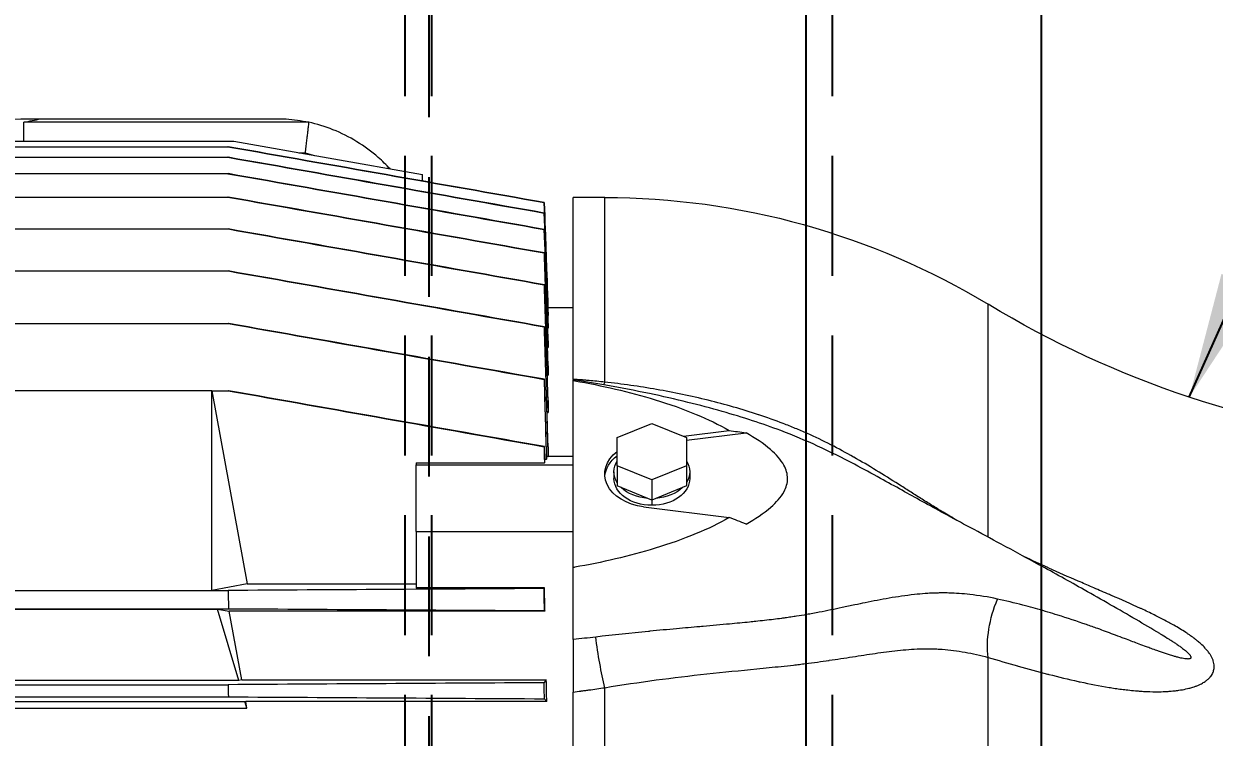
# Model space of a CAD drawing. Header units: millimetres. Extents: x -2122 to 22797, y 3569 to 89276.
# Drawn here: x 1743.3 to 2122.1, y 79044.6 to 79271.5 of the extents above; entities that cross this region are included whole.
import ezdxf

# ---------------------------------------------------------------- set-up
doc = ezdxf.new("R2010")
doc.units = ezdxf.units.MM
doc.header["$LTSCALE"] = 20
doc.linetypes.add('HIDDEN', pattern=[9.525, 6.35, -3.175])
for name, color, linetype in [('IA-DIM', 7, 'Continuous'), ('IA-ESTRUCTURAS', 2, 'Continuous'), ('IA-SEGM', 1, 'HIDDEN'), ('IA-TEXT', 2, 'Continuous')]:
    doc.layers.add(name, color=color, linetype=linetype)
doc.layers.add('IA-TRAZ', color=8, linetype='Continuous', lineweight=5)
doc.styles.add('ING-AMB', font='romans.shx', dxfattribs={"width": 0.75, "oblique": 15})
doc.dimstyles.new('ING-AMB 16', dxfattribs={"dimscale": 16, "dimtxt": 3, "dimasz": 2.5, "dimexe": 1, "dimexo": 1, "dimgap": 1, "dimtad": 1, "dimdec": 0, "dimzin": 0, "dimdsep": 46, "dimtxsty": 'ING-AMB', "dimcen": 0.1, "dimclrd": 7, "dimclre": 7, "dimclrt": 2, "dimadec": 0, "dimazin": 0, "dimtfac": 1, "dimtdec": 0, "dimtmove": 0, "dimatfit": 0, "dimfxl": 1.25, "dimtfill": 1, "dimtolj": 1, "dimtzin": 0, "dimarcsym": 1})
doc.dimstyles.new('ING-AMB 20', dxfattribs={"dimscale": 20, "dimtxt": 3, "dimasz": 2.5, "dimexe": 1, "dimexo": 1, "dimgap": 1, "dimtad": 1, "dimdec": 0, "dimzin": 0, "dimdsep": 46, "dimtxsty": 'ING-AMB', "dimcen": 0.1, "dimclrd": 7, "dimclre": 7, "dimclrt": 2, "dimadec": 0, "dimazin": 0, "dimtfac": 1, "dimtdec": 0, "dimtmove": 0, "dimatfit": 0, "dimfxl": 1.25, "dimtolj": 1, "dimtzin": 0, "dimarcsym": 1})

# ---------------------------------------------------------------- blocks, each defined once
blk = doc.blocks.new('A$C9f9da7af')
at = {"color": 0, "linetype": 'Continuous', "lineweight": 0}
for p, q in [((-2474.29, -2066.31), (-2066.93, -2066.31)), ((-2028.64, -2066.31), (-1954.56, -2066.31)), ((-1997.85, -2162.27), (-1995.49, -2143.28)), ((-2019.03, -2175.88), (-2022.42, -2148.66)), ((-1996.56, -2163.23), (-1994.74, -2148.66)), ((-2012.37, -2162.27), (-2012.87, -2163.51)), ((-2005.93, -2162.27), (-2012.37, -2162.27)), ((-2005.93, -2162.27), (-2010.42, -2173.27)), ((-2007.87, -2161.22), (-2010, -2161.22)), ((-1996.95, -2162.27), (-2005.93, -2162.27)), ((-1992.46, -2173.27), (-1996.95, -2162.27)), ((-2012.87, -2163.51), (-2016.35, -2172.03)), ((-2016.86, -2173.27), (-2018.52, -2173.27)), ((-2016.35, -2172.03), (-2016.86, -2173.27)), ((-2016.86, -2173.27), (-2016.35, -2174.51)), ((-2010.42, -2173.27), (-2016.86, -2173.27)), ((-2010.42, -2173.27), (-2005.93, -2184.27)), ((-1996.95, -2184.27), (-1992.46, -2173.27)), ((-2016.35, -2174.51), (-2012.87, -2183.03)), ((-2012.87, -2183.03), (-2012.37, -2184.27)), ((-2005.93, -2184.27), (-2012.37, -2184.27)), ((-2005.93, -2184.27), (-1996.95, -2184.27)), ((-2464.66, -2188.27), (-2076.55, -2188.27)), ((-2007.87, -2185.32), (-2010, -2185.32)), ((-1979.33, -2188.27), (-1920.61, -2188.27)), ((-1920.61, -2188.27), (-1920.61, -2198.27)), ((-2463.29, -2198.27), (-2077.93, -2198.27)), ((-2038.32, -2198.27), (-1978.84, -2198.27)), ((-2026.88, -2248.27), (-2026.88, -2198.27)), ((-2005.66, -2248.27), (-2005.66, -2198.27)), ((-2002.95, -2206.27), (-2002.95, -2198.27)), ((-1978.42, -2198.27), (-1920.61, -2198.27)), ((-1955.61, -2206.33), (-1955.61, -2198.27)), ((-2080.96, -2206.7), (-2080.96, -2302.47)), ((-2074.08, -2303.73), (-2074.08, -2206.84)), ((-2052.21, -2207.29), (-2052.21, -2307.73)), ((-2044.82, -2207.44), (-2044.82, -2248.27)), ((-2005.04, -2248.27), (-2005.04, -2207.44)), ((-2004.01, -2206.84), (-2004.01, -2207.31)), ((-2003.06, -2206.32), (-2003.06, -2206.72)), ((-1999.97, -2206.27), (-2002.95, -2206.27)), ((-1989.02, -2206.61), (-1989.02, -2206.27)), ((-1985.24, -2206.27), (-1989.02, -2206.27)), ((-1977.11, -2206.53), (-1977.11, -2206.27)), ((-1974.21, -2206.27), (-1977.11, -2206.27)), ((-1968.34, -2206.47), (-1968.34, -2206.27)), ((-1966.2, -2206.27), (-1968.34, -2206.27)), ((-1962.18, -2206.41), (-1962.18, -2206.27)), ((-1960.7, -2206.27), (-1962.18, -2206.27)), ((-1958.14, -2206.36), (-1958.14, -2206.27)), ((-1957.27, -2206.27), (-1958.14, -2206.27)), ((-2026.88, -2248.27), (-2044.82, -2248.27)), ((-2043.48, -2302.05), (-2043.48, -2248.27)), ((-2026.88, -2248.27), (-2005.66, -2248.27)), ((-2005.04, -2248.27), (-2005.66, -2248.27)), ((-1915.38, -2246.27), (-1913.33, -2246.27)), ((-1902.75, -2306.27), (-1913.33, -2246.27)), ((-1906.4, -2285.57), (-1906.4, -2283.59)), ((-1896.67, -2282.44), (-1896.67, -2373.08)), ((-1895.61, -2367.69), (-1895.61, -2289.66)), ((-2083.05, -2394.46), (-2083.05, -2302.09)), ((-2083.05, -2302.09), (-2080.96, -2302.47)), ((-2083.05, -2302.09), (-2080.91, -2302.73)), ((-2080.91, -2302.73), (-2080.96, -2302.47)), ((-2043.48, -2302.05), (-2045.62, -2313.27)), ((-1982.09, -2313.27), (-2043.48, -2302.05)), ((-2080.91, -2393.82), (-2080.91, -2302.73)), ((-2074.08, -2303.73), (-2074.26, -2304.71)), ((-2074.26, -2304.71), (-2074.26, -2391.83)), ((-2074.26, -2304.71), (-2051.54, -2311.5)), ((-2074.08, -2303.73), (-2052.21, -2307.73)), ((-1902.75, -2940.27), (-1902.75, -2306.27)), ((-2079.45, -2606.27), (-2079.45, -2308.01)), ((-2075.59, -2606.27), (-2075.59, -2308.08)), ((-2051.54, -2311.5), (-2052.21, -2307.73)), ((-2051.42, -2606.27), (-2051.42, -2307.95)), ((-2045.62, -2313.27), (-2045.62, -2308.08)), ((-1982.09, -2313.27), (-1982.09, -2308.08)), ((-1960.69, -2847.22), (-1960.69, -2308.08)), ((-1943.98, -2862.23), (-1943.98, -2308.1)), ((-1930.63, -2938.43), (-1930.63, -2308.11)), ((-1920.5, -2938.42), (-1920.5, -2308.12)), ((-1913.03, -2938.42), (-1913.03, -2308.12)), ((-1907.82, -2938.42), (-1907.82, -2308.13)), ((-1904.47, -2938.42), (-1904.47, -2308.13)), ((-2051.54, -2385.04), (-2051.54, -2311.5)), ((-2045.62, -2383.27), (-2045.62, -2313.27)), ((-2045.62, -2313.27), (-1982.09, -2313.27)), ((-1982.09, -2313.27), (-1982.09, -2383.27)), ((-1902.75, -2373.08), (-1896.67, -2373.08))]:
    blk.add_line(p, q, dxfattribs=at)
for centre, radius, start, end in [((-1680.61, -1900.94), 320, 185.8027, 211.1169), ((-2156.61, -2188.27), 236, 0, 31.1169), ((-1945.21, -2293.27), 40, 14.0013, 18.5116)]:
    blk.add_arc(centre, radius, start, end, dxfattribs=at)
for centre, major_axis, ratio, start_param, end_param in [((-2055.89, -2055.97), (19.26, 5.37), 0.470975, -2.30544, -1.303189), ((-2010, -2173.27), (0, 12.05), 0.707107, 0, 1.570796), ((-2007.87, -2173.27), (0, 12.05), 0.707107, -0.420554, 0.420554), ((-2007.87, -2173.27), (0, -12.05), 0.707107, -2.514949, -1.673842), ((-2010, -2173.27), (0, -12.05), 0.707107, -1.570796, 0), ((-2008.58, -2173.27), (0, -15), 0.707107, -1.396263, 0.747584), ((-2007.87, -2173.27), (0, -12.05), 0.707107, -1.467751, -0.626644), ((-2007.87, -2173.27), (0, -12.05), 0.707107, -0.420554, 0.420554), ((-2010, -2173.27), (0, -15), 0.707107, 0.066716, 0.747584), ((-2065.46, -2188.27), (19.75, -3.18), 0.10518, -2.150071, -1.29658), ((-1962.69, -2188.27), (-19.89, -2.13), 0.157874, -0.596185, -0.510997), ((-1896.67, -2284.61), (0, 2.18), 0.02643, -0.117753, 0.005717), ((-1945.48, -2293.27), (-7.04, 49.5), 1, -1.63972, -1.493975)]:
    blk.add_ellipse(centre, major_axis=major_axis, ratio=ratio, start_param=start_param, end_param=end_param, dxfattribs=at)
at = {"color": 0, "linetype": 'Continuous', "lineweight": 0, "extrusion": (0, 0, -1)}
blk.add_ellipse((-4603.6, -11691.44), major_axis=(2681.41, 9484), ratio=0.00002, start_param=-0.003967, end_param=-0.00345, dxfattribs=at)
at = {"color": 0, "linetype": 'Continuous', "lineweight": 0}
for points, knots in [([(-2066.93, -2066.31), (-2067.83, -2063.21), (-2068.73, -2060.07), (-2069.62, -2056.91), (-2069.64, -2056.85), (-2069.66, -2056.78), (-2069.68, -2056.72), (-2070.55, -2053.62), (-2071.4, -2050.49), (-2072.22, -2047.34), (-2072.25, -2047.2), (-2072.29, -2047.07), (-2072.32, -2046.94), (-2073.12, -2043.85), (-2073.87, -2040.74), (-2074.57, -2037.6), (-2074.61, -2037.4), (-2074.66, -2037.2), (-2074.7, -2037), (-2075.37, -2033.93), (-2075.97, -2030.84), (-2076.47, -2027.74), (-2076.52, -2027.47), (-2076.56, -2027.21), (-2076.6, -2026.94), (-2076.81, -2025.55), (-2077.01, -2024.16), (-2077.17, -2022.77), (-2077.21, -2022.48), (-2077.25, -2022.18), (-2077.28, -2021.88), (-2077.37, -2021.03), (-2077.46, -2020.19), (-2077.53, -2019.35), (-2077.58, -2018.83), (-2077.62, -2018.31), (-2077.65, -2017.79), (-2077.67, -2017.47), (-2077.69, -2017.14), (-2077.71, -2016.82), (-2077.79, -2015.49), (-2077.83, -2014.16), (-2077.84, -2012.85), (-2077.84, -2012.51), (-2077.84, -2012.17), (-2077.83, -2011.83), (-2077.82, -2011.01), (-2077.79, -2010.2), (-2077.75, -2009.39), (-2077.72, -2008.92), (-2077.69, -2008.46), (-2077.65, -2008), (-2077.62, -2007.66), (-2077.58, -2007.32), (-2077.55, -2006.98), (-2077.5, -2006.53), (-2077.44, -2006.08), (-2077.37, -2005.63), (-2077.26, -2004.85), (-2077.12, -2004.09), (-2076.96, -2003.34), (-2076.89, -2003.04), (-2076.82, -2002.73), (-2076.75, -2002.43), (-2076.63, -2002), (-2076.51, -2001.57), (-2076.38, -2001.15), (-2076.29, -2000.88), (-2076.2, -2000.6), (-2076.1, -2000.34), (-2076.08, -2000.26), (-2076.05, -2000.18), (-2076.02, -2000.1), (-2075.89, -1999.76), (-2075.75, -1999.42), (-2075.6, -1999.09), (-2075.49, -1998.86), (-2075.38, -1998.63), (-2075.27, -1998.41), (-2075.05, -1998.01), (-2074.83, -1997.62), (-2074.58, -1997.25), (-2074.46, -1997.08), (-2074.34, -1996.92), (-2074.22, -1996.76), (-2074.14, -1996.65), (-2074.05, -1996.55), (-2073.97, -1996.45), (-2073.85, -1996.31), (-2073.73, -1996.18), (-2073.61, -1996.05), (-2073.5, -1995.94), (-2073.39, -1995.84), (-2073.28, -1995.74), (-2073.17, -1995.64), (-2073.05, -1995.54), (-2072.94, -1995.45), (-2072.55, -1995.15), (-2072.14, -1994.9), (-2071.69, -1994.72), (-2071.61, -1994.68), (-2071.52, -1994.65), (-2071.44, -1994.62), (-2071.23, -1994.55), (-2071.01, -1994.49), (-2070.79, -1994.44), (-2070.73, -1994.43), (-2070.67, -1994.42), (-2070.61, -1994.41), (-2070.36, -1994.37), (-2070.1, -1994.35), (-2069.83, -1994.35)], [0, 0, 0, 0, 0.01089768, 0.01089768, 0.01089768, 0.01111983, 0.01111983, 0.01111983, 0.02179535, 0.02179535, 0.02179535, 0.02224337, 0.02224337, 0.02224337, 0.03269303, 0.03269303, 0.03269303, 0.03336452, 0.03336452, 0.03336452, 0.04359071, 0.04359071, 0.04359071, 0.04447425, 0.04447425, 0.04447425, 0.04903955, 0.04903955, 0.04903955, 0.05002082, 0.05002082, 0.05002082, 0.05279091, 0.05279091, 0.05279091, 0.05448839, 0.05448839, 0.05448839, 0.05555782, 0.05555782, 0.05555782, 0.05993722, 0.05993722, 0.05993722, 0.06107016, 0.06107016, 0.06107016, 0.06381352, 0.06381352, 0.06381352, 0.06538606, 0.06538606, 0.06538606, 0.06654479, 0.06654479, 0.06654479, 0.06811048, 0.06811048, 0.06811048, 0.0708349, 0.0708349, 0.0708349, 0.07194897, 0.07194897, 0.07194897, 0.07355932, 0.07355932, 0.07355932, 0.07461226, 0.07461226, 0.07461226, 0.07492153, 0.07492153, 0.07492153, 0.07628374, 0.07628374, 0.07628374, 0.07724078, 0.07724078, 0.07724078, 0.07900816, 0.07900816, 0.07900816, 0.07982547, 0.07982547, 0.07982547, 0.08037037, 0.08037037, 0.08037037, 0.08109819, 0.08109819, 0.08109819, 0.08173258, 0.08173258, 0.08173258, 0.08235815, 0.08235815, 0.08235815, 0.084457, 0.084457, 0.084457, 0.08484393, 0.08484393, 0.08484393, 0.08581921, 0.08581921, 0.08581921, 0.08607017, 0.08607017, 0.08607017, 0.08718142, 0.08718142, 0.08718142, 0.08718142]), ([(-2069.83, -1994.35), (-2069.81, -1994.35), (-2069.78, -1994.35), (-2069.76, -1994.35), (-2069.47, -1994.35), (-2069.17, -1994.38), (-2068.87, -1994.44), (-2068.86, -1994.44), (-2068.85, -1994.44), (-2068.84, -1994.44), (-2068.55, -1994.5), (-2068.25, -1994.58), (-2067.96, -1994.67), (-2067.91, -1994.69), (-2067.87, -1994.71), (-2067.82, -1994.72), (-2067.25, -1994.93), (-2066.69, -1995.21), (-2066.14, -1995.55), (-2066.04, -1995.62), (-2065.93, -1995.68), (-2065.83, -1995.75), (-2065.63, -1995.89), (-2065.43, -1996.03), (-2065.23, -1996.18), (-2065.11, -1996.27), (-2064.98, -1996.37), (-2064.86, -1996.47), (-2064.69, -1996.61), (-2064.52, -1996.75), (-2064.35, -1996.9), (-2064.21, -1997.02), (-2064.07, -1997.15), (-2063.93, -1997.27), (-2063.49, -1997.68), (-2063.07, -1998.12), (-2062.65, -1998.57), (-2062.49, -1998.75), (-2062.33, -1998.93), (-2062.17, -1999.11), (-2061.88, -1999.44), (-2061.6, -1999.78), (-2061.33, -2000.13), (-2061.23, -2000.26), (-2061.12, -2000.38), (-2061.02, -2000.51), (-2060.85, -2000.73), (-2060.69, -2000.96), (-2060.52, -2001.18), (-2060.17, -2001.65), (-2059.83, -2002.13), (-2059.5, -2002.62), (-2059.33, -2002.87), (-2059.16, -2003.13), (-2058.99, -2003.38), (-2058.18, -2004.61), (-2057.41, -2005.88), (-2056.67, -2007.19), (-2056.51, -2007.47), (-2056.35, -2007.76), (-2056.19, -2008.04), (-2055.9, -2008.56), (-2055.62, -2009.08), (-2055.35, -2009.59), (-2054.92, -2010.4), (-2054.5, -2011.22), (-2054.09, -2012.03), (-2053.94, -2012.32), (-2053.8, -2012.61), (-2053.65, -2012.89), (-2052.98, -2014.25), (-2052.33, -2015.61), (-2051.7, -2016.97), (-2051.57, -2017.25), (-2051.44, -2017.52), (-2051.31, -2017.8), (-2049.9, -2020.85), (-2048.56, -2023.92), (-2047.23, -2026.99), (-2047.13, -2027.22), (-2047.03, -2027.46), (-2046.92, -2027.7), (-2046.21, -2029.35), (-2045.5, -2031), (-2044.79, -2032.65), (-2044.16, -2034.12), (-2043.53, -2035.58), (-2042.9, -2037.04), (-2042.83, -2037.22), (-2042.75, -2037.4), (-2042.67, -2037.58), (-2041.31, -2040.73), (-2039.93, -2043.87), (-2038.52, -2046.98), (-2038.46, -2047.09), (-2038.41, -2047.21), (-2038.36, -2047.33), (-2037.2, -2049.87), (-2036.01, -2052.4), (-2034.79, -2054.92)], [0.08718142, 0.08718142, 0.08718142, 0.08718142, 0.08728936, 0.08728936, 0.08728936, 0.0885022, 0.0885022, 0.0885022, 0.08854613, 0.08854613, 0.08854613, 0.08972497, 0.08972497, 0.08972497, 0.08991084, 0.08991084, 0.08991084, 0.092213, 0.092213, 0.092213, 0.09264025, 0.09264025, 0.09264025, 0.09347438, 0.09347438, 0.09347438, 0.09400496, 0.09400496, 0.09400496, 0.09474869, 0.09474869, 0.09474869, 0.09536967, 0.09536967, 0.09536967, 0.09733662, 0.09733662, 0.09733662, 0.09809909, 0.09809909, 0.09809909, 0.0994638, 0.0994638, 0.0994638, 0.09996802, 0.09996802, 0.09996802, 0.10082851, 0.10082851, 0.10082851, 0.10263332, 0.10263332, 0.10263332, 0.10355793, 0.10355793, 0.10355793, 0.1080397, 0.1080397, 0.1080397, 0.10901677, 0.10901677, 0.10901677, 0.11076993, 0.11076993, 0.11076993, 0.11351129, 0.11351129, 0.11351129, 0.11447561, 0.11447561, 0.11447561, 0.11901256, 0.11901256, 0.11901256, 0.11993445, 0.11993445, 0.11993445, 0.13007202, 0.13007202, 0.13007202, 0.13085212, 0.13085212, 0.13085212, 0.13631096, 0.13631096, 0.13631096, 0.14117543, 0.14117543, 0.14117543, 0.1417698, 0.1417698, 0.1417698, 0.15229089, 0.15229089, 0.15229089, 0.15268748, 0.15268748, 0.15268748, 0.16131701, 0.16131701, 0.16131701, 0.16131701]), ([(-2059.31, -2011.68), (-2059.45, -2011.43), (-2059.6, -2011.18), (-2059.75, -2010.93), (-2060.2, -2010.19), (-2060.64, -2009.46), (-2061.11, -2008.73), (-2061.34, -2008.35), (-2061.58, -2007.97), (-2061.83, -2007.6), (-2061.99, -2007.36), (-2062.14, -2007.11), (-2062.3, -2006.87), (-2062.48, -2006.61), (-2062.66, -2006.35), (-2062.84, -2006.08), (-2063.08, -2005.73), (-2063.33, -2005.39), (-2063.58, -2005.04), (-2063.66, -2004.93), (-2063.74, -2004.82), (-2063.83, -2004.7), (-2063.97, -2004.51), (-2064.11, -2004.33), (-2064.25, -2004.14), (-2064.42, -2003.93), (-2064.58, -2003.72), (-2064.75, -2003.52), (-2064.83, -2003.43), (-2064.9, -2003.34), (-2064.98, -2003.25), (-2065.05, -2003.17), (-2065.12, -2003.09), (-2065.19, -2003.01), (-2065.32, -2002.87), (-2065.46, -2002.72), (-2065.6, -2002.58), (-2065.66, -2002.52), (-2065.72, -2002.46), (-2065.78, -2002.41), (-2065.92, -2002.28), (-2066.07, -2002.15), (-2066.22, -2002.04), (-2066.26, -2002.01), (-2066.29, -2001.99), (-2066.33, -2001.96), (-2066.43, -2001.9), (-2066.54, -2001.84), (-2066.64, -2001.8), (-2066.66, -2001.79), (-2066.67, -2001.78), (-2066.69, -2001.78), (-2066.76, -2001.75), (-2066.83, -2001.74), (-2066.9, -2001.74), (-2066.9, -2001.74), (-2066.91, -2001.74), (-2066.91, -2001.74), (-2066.98, -2001.74), (-2067.04, -2001.75), (-2067.1, -2001.78), (-2067.1, -2001.78), (-2067.1, -2001.78), (-2067.1, -2001.78), (-2067.15, -2001.8), (-2067.2, -2001.84), (-2067.23, -2001.88), (-2067.24, -2001.9), (-2067.25, -2001.91), (-2067.26, -2001.93), (-2067.28, -2001.96), (-2067.3, -2002), (-2067.32, -2002.04), (-2067.36, -2002.15), (-2067.39, -2002.27), (-2067.41, -2002.4), (-2067.41, -2002.44), (-2067.41, -2002.47), (-2067.42, -2002.51), (-2067.42, -2002.61), (-2067.43, -2002.71), (-2067.42, -2002.82), (-2067.42, -2002.85), (-2067.42, -2002.89), (-2067.42, -2002.93), (-2067.41, -2003.09), (-2067.4, -2003.26), (-2067.38, -2003.42), (-2067.37, -2003.51), (-2067.36, -2003.6), (-2067.35, -2003.68), (-2067.31, -2003.98), (-2067.25, -2004.28), (-2067.19, -2004.59), (-2067.1, -2005.04), (-2066.99, -2005.5), (-2066.87, -2005.96), (-2066.83, -2006.11), (-2066.78, -2006.27), (-2066.74, -2006.43), (-2066.65, -2006.77), (-2066.55, -2007.12), (-2066.44, -2007.46), (-2066.36, -2007.74), (-2066.28, -2008.02), (-2066.19, -2008.3), (-2065.93, -2009.12), (-2065.66, -2009.95), (-2065.38, -2010.78), (-2065.23, -2011.21), (-2065.08, -2011.65), (-2064.92, -2012.08), (-2064.87, -2012.24), (-2064.81, -2012.4), (-2064.75, -2012.56), (-2064.53, -2013.18), (-2064.31, -2013.79), (-2064.09, -2014.41), (-2063.91, -2014.9), (-2063.72, -2015.4), (-2063.54, -2015.9), (-2063.25, -2016.68), (-2062.96, -2017.46), (-2062.66, -2018.24), (-2062.42, -2018.91), (-2062.17, -2019.57), (-2061.92, -2020.23), (-2061.66, -2020.91), (-2061.41, -2021.58), (-2061.15, -2022.26), (-2060.98, -2022.71), (-2060.81, -2023.16), (-2060.64, -2023.61), (-2060.29, -2024.54), (-2059.95, -2025.47), (-2059.6, -2026.4), (-2058.98, -2028.06), (-2058.36, -2029.73), (-2057.76, -2031.41), (-2057.33, -2032.62), (-2056.9, -2033.82), (-2056.48, -2035.03), (-2055.43, -2038.04), (-2054.42, -2041.07), (-2053.47, -2044.11), (-2053.14, -2045.16), (-2052.82, -2046.21), (-2052.51, -2047.26), (-2051.88, -2049.36), (-2051.29, -2051.46), (-2050.72, -2053.57), (-2050.57, -2054.14), (-2050.42, -2054.7), (-2050.28, -2055.27), (-2049.58, -2057.95), (-2048.94, -2060.63), (-2048.36, -2063.3)], [0.0604561, 0.0604561, 0.0604561, 0.0604561, 0.06137097, 0.06137097, 0.06137097, 0.06406324, 0.06406324, 0.06406324, 0.0654566, 0.0654566, 0.0654566, 0.06635121, 0.06635121, 0.06635121, 0.06733602, 0.06733602, 0.06733602, 0.06863918, 0.06863918, 0.06863918, 0.06906663, 0.06906663, 0.06906663, 0.06978317, 0.06978317, 0.06978317, 0.07057738, 0.07057738, 0.07057738, 0.07092715, 0.07092715, 0.07092715, 0.07123756, 0.07123756, 0.07123756, 0.07183124, 0.07183124, 0.07183124, 0.07207114, 0.07207114, 0.07207114, 0.07264313, 0.07264313, 0.07264313, 0.0727809, 0.0727809, 0.0727809, 0.07315172, 0.07315172, 0.07315172, 0.07321513, 0.07321513, 0.07321513, 0.07347695, 0.07347695, 0.07347695, 0.07350112, 0.07350112, 0.07350112, 0.07378712, 0.07378712, 0.07378712, 0.07379768, 0.07379768, 0.07379768, 0.07407312, 0.07407312, 0.07407312, 0.07415819, 0.07415819, 0.07415819, 0.07435911, 0.07435911, 0.07435911, 0.07493111, 0.07493111, 0.07493111, 0.07507888, 0.07507888, 0.07507888, 0.0755031, 0.0755031, 0.0755031, 0.07565432, 0.07565432, 0.07565432, 0.07630792, 0.07630792, 0.07630792, 0.07664709, 0.07664709, 0.07664709, 0.07779107, 0.07779107, 0.07779107, 0.07949109, 0.07949109, 0.07949109, 0.08007905, 0.08007905, 0.08007905, 0.08133679, 0.08133679, 0.08133679, 0.08236702, 0.08236702, 0.08236702, 0.08536957, 0.08536957, 0.08536957, 0.08694296, 0.08694296, 0.08694296, 0.08752279, 0.08752279, 0.08752279, 0.0897344, 0.0897344, 0.0897344, 0.09151891, 0.09151891, 0.09151891, 0.09431361, 0.09431361, 0.09431361, 0.09667376, 0.09667376, 0.09667376, 0.09907144, 0.09907144, 0.09907144, 0.1006708, 0.1006708, 0.1006708, 0.10395162, 0.10395162, 0.10395162, 0.10982269, 0.10982269, 0.10982269, 0.11403527, 0.11403527, 0.11403527, 0.12451646, 0.12451646, 0.12451646, 0.12812647, 0.12812647, 0.12812647, 0.13534164, 0.13534164, 0.13534164, 0.13727836, 0.13727836, 0.13727836, 0.14643026, 0.14643026, 0.14643026, 0.14643026]), ([(-2059.31, -2011.68), (-2057.83, -2014.18), (-2056.35, -2016.69), (-2051.73, -2024.63), (-2048.57, -2030.12), (-2042.76, -2040.42), (-2040.1, -2045.21), (-2035.26, -2054.04), (-2033.09, -2058.05), (-2029.14, -2065.38), (-2027.37, -2068.68), (-2024.12, -2074.74), (-2022.64, -2077.49), (-2019.87, -2082.6), (-2018.58, -2084.96), (-2016.11, -2089.43), (-2014.94, -2091.55), (-2012.49, -2095.94), (-2011.23, -2098.22), (-2008.45, -2103.27), (-2006.95, -2106.03), (-2003.47, -2112.68), (-2001.52, -2116.57), (-1997.93, -2124.36), (-1996.29, -2128.27), (-1993.66, -2135.22), (-1992.61, -2138.22), (-1990.58, -2144.43), (-1989.6, -2147.64), (-1987.66, -2154.49), (-1986.7, -2158.12), (-1984.79, -2165.85), (-1983.86, -2169.95), (-1982.02, -2178.66), (-1981.13, -2183.29), (-1979.71, -2191.36), (-1979.14, -2194.81), (-1978.63, -2198.27)], [0, 0, 0, 0, 10.000351, 10.000351, 31.354074, 31.354074, 49.313871, 49.313871, 63.809803, 63.809803, 75.365215, 75.365215, 84.782202, 84.782202, 92.817953, 92.817953, 100.127218, 100.127218, 108.084583, 108.084583, 117.839017, 117.839017, 131.346526, 131.346526, 144.252724, 144.252724, 153.830482, 153.830482, 163.903791, 163.903791, 175.17441, 175.17441, 187.785597, 187.785597, 201.95304, 201.95304, 212.496416, 212.496416, 212.496416, 212.496416]), ([(-2048.36, -2063.3), (-2047.71, -2066.26), (-2047.23, -2069.21), (-2046.9, -2072.14), (-2046.65, -2074.36), (-2046.5, -2076.58), (-2046.44, -2078.78), (-2046.42, -2079.53), (-2046.41, -2080.28), (-2046.42, -2081.03), (-2046.42, -2081.55), (-2046.43, -2082.07), (-2046.44, -2082.58), (-2046.44, -2082.8), (-2046.45, -2083.03), (-2046.46, -2083.25), (-2046.48, -2083.99), (-2046.52, -2084.72), (-2046.56, -2085.46), (-2046.58, -2085.76), (-2046.6, -2086.05), (-2046.62, -2086.35), (-2046.7, -2087.48), (-2046.81, -2088.61), (-2046.93, -2089.73), (-2047.08, -2091.1), (-2047.25, -2092.45), (-2047.45, -2093.81), (-2047.64, -2095.14), (-2047.85, -2096.46), (-2048.08, -2097.79), (-2048.52, -2100.31), (-2049.02, -2102.84), (-2049.54, -2105.39), (-2049.77, -2106.49), (-2050, -2107.59), (-2050.23, -2108.7), (-2050.51, -2110.04), (-2050.8, -2111.38), (-2051.08, -2112.74), (-2051.33, -2113.91), (-2051.57, -2115.1), (-2051.81, -2116.28), (-2051.82, -2116.31), (-2051.83, -2116.34), (-2051.83, -2116.37), (-2052.08, -2117.57), (-2052.32, -2118.78), (-2052.55, -2119.99), (-2052.81, -2121.34), (-2053.06, -2122.69), (-2053.29, -2124.06), (-2053.48, -2125.1), (-2053.65, -2126.15), (-2053.82, -2127.21), (-2053.86, -2127.48), (-2053.9, -2127.76), (-2053.95, -2128.03), (-2054, -2128.36), (-2054.04, -2128.68), (-2054.09, -2129.01), (-2054.18, -2129.62), (-2054.27, -2130.22), (-2054.35, -2130.83), (-2054.41, -2131.24), (-2054.47, -2131.65), (-2054.52, -2132.06), (-2054.63, -2132.88), (-2054.73, -2133.71), (-2054.84, -2134.54), (-2055.07, -2136.42), (-2055.28, -2138.32), (-2055.48, -2140.23), (-2055.55, -2140.87), (-2055.62, -2141.51), (-2055.68, -2142.15), (-2055.9, -2144.26), (-2056.1, -2146.39), (-2056.3, -2148.52), (-2056.55, -2151.3), (-2056.8, -2154.1), (-2057.05, -2156.91), (-2057.08, -2157.27), (-2057.11, -2157.62), (-2057.15, -2157.98), (-2057.36, -2160.44), (-2057.58, -2162.91), (-2057.81, -2165.39), (-2058.06, -2168.22), (-2058.33, -2171.08), (-2058.6, -2173.93), (-2058.62, -2174.08), (-2058.63, -2174.22), (-2058.65, -2174.37), (-2059.19, -2179.93), (-2059.77, -2185.52), (-2060.44, -2191.13)], [0, 0, 0, 0, 0.0098946, 0.0098946, 0.0098946, 0.0174159, 0.0174159, 0.0174159, 0.0199904, 0.0199904, 0.0199904, 0.0217699, 0.0217699, 0.0217699, 0.0225385, 0.0225385, 0.0225385, 0.0250846, 0.0250846, 0.0250846, 0.0261238, 0.0261238, 0.0261238, 0.0300542, 0.0300542, 0.0300542, 0.0348318, 0.0348318, 0.0348318, 0.0394953, 0.0394953, 0.0394953, 0.048401, 0.048401, 0.048401, 0.0522477, 0.0522477, 0.0522477, 0.0569113, 0.0569113, 0.0569113, 0.0609556, 0.0609556, 0.0609556, 0.0610538, 0.0610538, 0.0610538, 0.0651355, 0.0651355, 0.0651355, 0.0696636, 0.0696636, 0.0696636, 0.0731154, 0.0731154, 0.0731154, 0.0740175, 0.0740175, 0.0740175, 0.0750784, 0.0750784, 0.0750784, 0.0770484, 0.0770484, 0.0770484, 0.0783715, 0.0783715, 0.0783715, 0.0810248, 0.0810248, 0.0810248, 0.0870795, 0.0870795, 0.0870795, 0.089101, 0.089101, 0.089101, 0.0957874, 0.0957874, 0.0957874, 0.1044954, 0.1044954, 0.1044954, 0.105595, 0.105595, 0.105595, 0.1132033, 0.1132033, 0.1132033, 0.1219113, 0.1219113, 0.1219113, 0.1223538, 0.1223538, 0.1223538, 0.1393271, 0.1393271, 0.1393271, 0.1393271]), ([(-2076.55, -2188.27), (-2075.64, -2182.78), (-2074.83, -2177.32), (-2074.1, -2171.9), (-2074.1, -2171.9), (-2074.1, -2171.89), (-2074.1, -2171.89), (-2073.38, -2166.47), (-2072.74, -2161.1), (-2072.16, -2155.76), (-2072.16, -2155.75), (-2072.16, -2155.74), (-2072.16, -2155.73), (-2071.58, -2150.4), (-2071.07, -2145.12), (-2070.56, -2139.89), (-2070.55, -2139.88), (-2070.55, -2139.87), (-2070.55, -2139.85), (-2070.3, -2137.25), (-2070.04, -2134.66), (-2069.76, -2132.09), (-2069.63, -2130.8), (-2069.49, -2129.51), (-2069.34, -2128.23), (-2069.27, -2127.59), (-2069.19, -2126.95), (-2069.12, -2126.32), (-2069.04, -2125.68), (-2068.96, -2125.04), (-2068.88, -2124.41), (-2068.88, -2124.39), (-2068.88, -2124.38), (-2068.88, -2124.37), (-2068.56, -2121.84), (-2068.21, -2119.34), (-2067.85, -2116.86), (-2067.85, -2116.85), (-2067.84, -2116.84), (-2067.84, -2116.83), (-2067.66, -2115.59), (-2067.48, -2114.35), (-2067.29, -2113.13), (-2067.29, -2113.12), (-2067.29, -2113.12), (-2067.28, -2113.11), (-2067.1, -2111.88), (-2066.91, -2110.66), (-2066.72, -2109.45), (-2066.72, -2109.45), (-2066.72, -2109.44), (-2066.72, -2109.44), (-2066.34, -2107), (-2065.97, -2104.6), (-2065.63, -2102.22), (-2065.28, -2099.83), (-2064.97, -2097.46), (-2064.72, -2095.1), (-2064.72, -2095.1), (-2064.72, -2095.09), (-2064.72, -2095.09), (-2064.47, -2092.73), (-2064.28, -2090.38), (-2064.2, -2088.02), (-2064.2, -2088.01), (-2064.2, -2088.01), (-2064.2, -2088), (-2064.16, -2086.82), (-2064.15, -2085.65), (-2064.17, -2084.46), (-2064.17, -2084.46), (-2064.17, -2084.45), (-2064.17, -2084.44), (-2064.18, -2083.85), (-2064.2, -2083.25), (-2064.23, -2082.65), (-2064.25, -2082.06), (-2064.29, -2081.47), (-2064.33, -2080.88), (-2064.33, -2080.87), (-2064.33, -2080.87), (-2064.33, -2080.86), (-2064.51, -2078.46), (-2064.82, -2076.05), (-2065.26, -2073.62), (-2065.69, -2071.19), (-2066.25, -2068.76), (-2066.93, -2066.31)], [0, 0, 0, 0, 0.0165644, 0.0165644, 0.0165644, 0.0165822, 0.0165822, 0.0165822, 0.0331314, 0.0331314, 0.0331314, 0.0331645, 0.0331645, 0.0331645, 0.0497035, 0.0497035, 0.0497035, 0.0497467, 0.0497467, 0.0497467, 0.0579934, 0.0579934, 0.0579934, 0.0621397, 0.0621397, 0.0621397, 0.0642134, 0.0642134, 0.0642134, 0.0662873, 0.0662873, 0.0662873, 0.066329, 0.066329, 0.066329, 0.0745865, 0.0745865, 0.0745865, 0.0746201, 0.0746201, 0.0746201, 0.0787378, 0.0787378, 0.0787378, 0.0787656, 0.0787656, 0.0787656, 0.0828903, 0.0828903, 0.0828903, 0.0829112, 0.0829112, 0.0829112, 0.0911975, 0.0911975, 0.0911975, 0.0994934, 0.0994934, 0.0994934, 0.0995051, 0.0995051, 0.0995051, 0.1077846, 0.1077846, 0.1077846, 0.1078089, 0.1078089, 0.1078089, 0.1119301, 0.1119301, 0.1119301, 0.1119578, 0.1119578, 0.1119578, 0.1140311, 0.1140311, 0.1140311, 0.1160757, 0.1160757, 0.1160757, 0.1161037, 0.1161037, 0.1161037, 0.1243864, 0.1243864, 0.1243864, 0.1326579, 0.1326579, 0.1326579, 0.1326579]), ([(-2023.32, -2076.22), (-2022.47, -2077.68), (-2021.61, -2079.14), (-2020.73, -2080.6), (-2020.73, -2080.6), (-2020.73, -2080.6), (-2020.72, -2080.61), (-2020.37, -2081.2), (-2020.01, -2081.79), (-2019.66, -2082.37), (-2019.3, -2082.97), (-2018.93, -2083.56), (-2018.57, -2084.15), (-2018.56, -2084.15), (-2018.56, -2084.16), (-2018.56, -2084.16), (-2017.83, -2085.34), (-2017.09, -2086.52), (-2016.35, -2087.69), (-2015.61, -2088.87), (-2014.86, -2090.05), (-2014.11, -2091.23), (-2013.36, -2092.41), (-2012.61, -2093.59), (-2011.86, -2094.78), (-2010.36, -2097.14), (-2008.88, -2099.5), (-2007.43, -2101.87), (-2007.43, -2101.87), (-2007.42, -2101.88), (-2007.42, -2101.89), (-2005.98, -2104.25), (-2004.57, -2106.63), (-2003.21, -2109.03), (-2003.21, -2109.04), (-2003.2, -2109.05), (-2003.19, -2109.06), (-2001.84, -2111.46), (-2000.53, -2113.87), (-1999.28, -2116.31), (-1999.28, -2116.33), (-1999.27, -2116.35), (-1999.26, -2116.36), (-1998.02, -2118.8), (-1996.83, -2121.27), (-1995.72, -2123.77), (-1995.71, -2123.79), (-1995.7, -2123.81), (-1995.69, -2123.83), (-1995.13, -2125.09), (-1994.58, -2126.35), (-1994.06, -2127.63), (-1993.53, -2128.91), (-1993.02, -2130.19), (-1992.52, -2131.48), (-1991.54, -2134.04), (-1990.62, -2136.63), (-1989.76, -2139.25), (-1989.75, -2139.27), (-1989.74, -2139.29), (-1989.74, -2139.31), (-1988, -2144.56), (-1986.48, -2149.91), (-1985.14, -2155.33), (-1985.14, -2155.35), (-1985.14, -2155.36), (-1985.13, -2155.38), (-1983.79, -2160.81), (-1982.65, -2166.26), (-1981.69, -2171.74), (-1981.69, -2171.75), (-1981.69, -2171.76), (-1981.69, -2171.76), (-1980.72, -2177.25), (-1979.94, -2182.75), (-1979.33, -2188.27)], [0.0115207, 0.0115207, 0.0115207, 0.0115207, 0.0166239, 0.0166239, 0.0166239, 0.0166398, 0.0166398, 0.0166398, 0.0187046, 0.0187046, 0.0187046, 0.0207859, 0.0207859, 0.0207859, 0.0207997, 0.0207997, 0.0207997, 0.0249504, 0.0249504, 0.0249504, 0.0291168, 0.0291168, 0.0291168, 0.0332795, 0.0332795, 0.0332795, 0.0415994, 0.0415994, 0.0415994, 0.0416222, 0.0416222, 0.0416222, 0.0499193, 0.0499193, 0.0499193, 0.0499595, 0.0499595, 0.0499595, 0.0582392, 0.0582392, 0.0582392, 0.0582936, 0.0582936, 0.0582936, 0.066559, 0.066559, 0.066559, 0.0666223, 0.0666223, 0.0666223, 0.0707842, 0.0707842, 0.0707842, 0.0749445, 0.0749445, 0.0749445, 0.0831988, 0.0831988, 0.0831988, 0.0832614, 0.0832614, 0.0832614, 0.0998386, 0.0998386, 0.0998386, 0.0998851, 0.0998851, 0.0998851, 0.1164783, 0.1164783, 0.1164783, 0.1165027, 0.1165027, 0.1165027, 0.1331181, 0.1331181, 0.1331181, 0.1331181]), ([(-2024.51, -2143.28), (-2022.92, -2140.46), (-2021.1, -2137.68), (-2017.63, -2133.71), (-2015.96, -2132.19), (-2012.82, -2130.49), (-2011.43, -2130.08), (-2008.53, -2130.09), (-2007.13, -2130.51), (-2003.99, -2132.22), (-2002.32, -2133.76), (-1998.86, -2137.73), (-1997.06, -2140.48), (-1995.49, -2143.28)], [0.000001, 0.000001, 0.000001, 0.000001, 1.082435, 1.082435, 1.896008, 1.896008, 2.508718, 2.508718, 3.12169, 3.12169, 3.938855, 3.938855, 5.012793, 5.012793, 5.012793, 5.012793]), ([(-2024.51, -2143.28), (-2024.15, -2144.17), (-2023.8, -2145.07), (-2023.11, -2146.86), (-2022.76, -2147.76), (-2022.42, -2148.66)], [0.000001, 0.000001, 0.000001, 0.000001, 0.2909617, 0.2909617, 0.5819383, 0.5819383, 0.5819383, 0.5819383]), ([(-1994.74, -2148.66), (-1994.86, -2147.76), (-1994.98, -2146.86), (-1995.23, -2145.07), (-1995.35, -2144.17), (-1995.49, -2143.28)], [0.000001, 0.000001, 0.000001, 0.000001, 0.2909698, 0.2909698, 0.5819227, 0.5819227, 0.5819227, 0.5819227]), ([(-2022.42, -2148.66), (-2024.32, -2151.89), (-2026.03, -2155.49), (-2029.29, -2163.31), (-2030.84, -2167.75), (-2034.7, -2180.38), (-2036.75, -2189.27), (-2038.26, -2197.91), (-2038.29, -2198.09), (-2038.32, -2198.27)], [0.000001, 0.000001, 0.000001, 0.000001, 1.260361, 1.260361, 2.716248, 2.716248, 5.371588, 5.371588, 5.427589, 5.427589, 5.427589, 5.427589]), ([(-1978.84, -2198.27), (-1978.87, -2198.1), (-1978.9, -2197.93), (-1980.41, -2189.29), (-1982.45, -2180.4), (-1986.31, -2167.76), (-1987.87, -2163.32), (-1991.13, -2155.49), (-1992.84, -2151.9), (-1994.74, -2148.66)], [0, 0, 0, 0, 0.053099, 0.053099, 2.66792, 2.66792, 4.103265, 4.103265, 5.345744, 5.345744, 5.345744, 5.345744]), ([(-2077.93, -2198.27), (-2077.82, -2197.45), (-2077.72, -2196.63), (-2077.61, -2195.81), (-2077.6, -2195.76), (-2077.6, -2195.71), (-2077.59, -2195.65), (-2077.58, -2195.6), (-2077.58, -2195.55), (-2077.57, -2195.5), (-2077.56, -2195.39), (-2077.54, -2195.29), (-2077.53, -2195.18), (-2077.5, -2194.97), (-2077.47, -2194.76), (-2077.45, -2194.55), (-2077.39, -2194.13), (-2077.33, -2193.71), (-2077.28, -2193.29), (-2077.27, -2193.28), (-2077.27, -2193.27), (-2077.27, -2193.26), (-2077.04, -2191.6), (-2076.8, -2189.93), (-2076.55, -2188.27)], [0, 0, 0, 0, 0.00248843, 0.00248843, 0.00248843, 0.00264776, 0.00264776, 0.00264776, 0.00280708, 0.00280708, 0.00280708, 0.00312574, 0.00312574, 0.00312574, 0.00376304, 0.00376304, 0.00376304, 0.00503764, 0.00503764, 0.00503764, 0.00506794, 0.00506794, 0.00506794, 0.01013587, 0.01013587, 0.01013587, 0.01013587]), ([(-1979.33, -2188.27), (-1979.16, -2189.93), (-1979, -2191.6), (-1978.85, -2193.26), (-1978.85, -2193.27), (-1978.85, -2193.28), (-1978.85, -2193.29), (-1978.81, -2193.71), (-1978.77, -2194.13), (-1978.74, -2194.55), (-1978.72, -2194.76), (-1978.7, -2194.97), (-1978.68, -2195.18), (-1978.67, -2195.29), (-1978.66, -2195.39), (-1978.65, -2195.5), (-1978.65, -2195.55), (-1978.64, -2195.6), (-1978.64, -2195.65), (-1978.64, -2195.71), (-1978.63, -2195.76), (-1978.63, -2195.81), (-1978.56, -2196.63), (-1978.49, -2197.45), (-1978.42, -2198.27)], [0, 0, 0, 0, 0.00506794, 0.00506794, 0.00506794, 0.00509823, 0.00509823, 0.00509823, 0.00637283, 0.00637283, 0.00637283, 0.00701014, 0.00701014, 0.00701014, 0.00732879, 0.00732879, 0.00732879, 0.00748812, 0.00748812, 0.00748812, 0.00764744, 0.00764744, 0.00764744, 0.01013587, 0.01013587, 0.01013587, 0.01013587]), ([(-2061.21, -2198.27), (-2061.39, -2198.27), (-2061.56, -2198.27), (-2061.92, -2198.27), (-2062.09, -2198.27), (-2062.63, -2198.27), (-2062.98, -2198.27), (-2064.06, -2198.27), (-2064.79, -2198.27), (-2066.96, -2198.27), (-2068.42, -2198.27), (-2071.29, -2198.27), (-2072.7, -2198.27), (-2075.41, -2198.27), (-2076.71, -2198.27), (-2077.93, -2198.27)], [0, 0, 0, 0, 0.054706, 0.054706, 0.109384, 0.109384, 0.218649, 0.218649, 0.436806, 0.436806, 0.871842, 0.871842, 1.308186, 1.308186, 1.744627, 1.744627, 1.744627, 1.744627]), ([(-2061.21, -2198.27), (-2055.54, -2198.27), (-2049.62, -2198.27), (-2043.63, -2198.27), (-2041.85, -2198.27), (-2040.08, -2198.27), (-2038.32, -2198.27)], [0.1630107, 0.1630107, 0.1630107, 0.1630107, 0.25, 0.25, 0.25, 0.2757716, 0.2757716, 0.2757716, 0.2757716]), ([(-2079.45, -2308.01), (-2079.56, -2291.25), (-2079.66, -2274.49), (-2079.87, -2240.97), (-2079.97, -2224.21), (-2080.07, -2207.45)], [0.000005, 0.000005, 0.000005, 0.000005, 5.105751, 5.105751, 10.211537, 10.211537, 10.211537, 10.211537]), ([(-2074.97, -2207.55), (-2075.07, -2224.3), (-2075.17, -2241.06), (-2075.38, -2274.57), (-2075.49, -2291.33), (-2075.59, -2308.08)], [0, 0, 0, 0, 5.10487, 5.10487, 10.20974, 10.20974, 10.20974, 10.20974]), ([(-2051.42, -2307.95), (-2051.52, -2291.2), (-2051.62, -2274.44), (-2051.83, -2240.93), (-2051.93, -2224.18), (-2052.04, -2207.42)], [0.000009, 0.000009, 0.000009, 0.000009, 5.104429, 5.104429, 10.208927, 10.208927, 10.208927, 10.208927]), ([(-2052.04, -2207.42), (-2050.87, -2207.45), (-2049.7, -2207.47), (-2047.35, -2207.52), (-2046.18, -2207.55), (-2045, -2207.58)], [-0.7037957, -0.7037957, -0.7037957, -0.7037957, -0.3526809, -0.3526809, 0, 0, 0, 0]), ([(-2045, -2207.58), (-2045.11, -2224.33), (-2045.21, -2241.08), (-2045.42, -2274.58), (-2045.52, -2291.33), (-2045.62, -2308.08)], [0, 0, 0, 0, 5.10353, 5.10353, 10.20706, 10.20706, 10.20706, 10.20706]), ([(-1999.9, -2207.58), (-1999.89, -2207.55), (-1999.89, -2207.52), (-1999.87, -2207.47), (-1999.87, -2207.45), (-1999.86, -2207.42)], [-0.7037968, -0.7037968, -0.7037968, -0.7037968, -0.3511148, -0.3511148, 0, 0, 0, 0]), ([(-1982.09, -2308.08), (-1985.06, -2291.33), (-1988.03, -2274.58), (-1993.97, -2241.08), (-1996.93, -2224.33), (-1999.9, -2207.58)], [0.000015, 0.000015, 0.000015, 0.000015, 5.103374, 5.103374, 10.206878, 10.206878, 10.206878, 10.206878]), ([(-1999.86, -2207.42), (-1996.9, -2224.18), (-1993.94, -2240.93), (-1988.02, -2274.44), (-1985.06, -2291.2), (-1982.09, -2307.95)], [0, 0, 0, 0, 5.104511, 5.104511, 10.209022, 10.209022, 10.209022, 10.209022]), ([(-1960.69, -2308.08), (-1963.65, -2291.33), (-1966.62, -2274.57), (-1972.55, -2241.06), (-1975.51, -2224.3), (-1978.47, -2207.55)], [0.00001, 0.00001, 0.00001, 0.00001, 5.104776, 5.104776, 10.209631, 10.209631, 10.209631, 10.209631]), ([(-1978.45, -2207.45), (-1975.49, -2224.21), (-1972.53, -2240.97), (-1966.61, -2274.49), (-1963.65, -2291.25), (-1960.69, -2308.01)], [0, 0, 0, 0, 5.105793, 5.105793, 10.211586, 10.211586, 10.211586, 10.211586]), ([(-1943.98, -2308.1), (-1946.94, -2291.34), (-1949.91, -2274.58), (-1955.83, -2241.06), (-1958.79, -2224.3), (-1961.76, -2207.54)], [0.00001, 0.00001, 0.00001, 0.00001, 5.105834, 5.105834, 10.211749, 10.211749, 10.211749, 10.211749]), ([(-1961.74, -2207.46), (-1958.78, -2224.22), (-1955.82, -2240.99), (-1949.9, -2274.51), (-1946.94, -2291.27), (-1943.98, -2308.04)], [0, 0, 0, 0, 5.106701, 5.106701, 10.213402, 10.213402, 10.213402, 10.213402]), ([(-1930.63, -2308.11), (-1933.59, -2291.35), (-1936.55, -2274.59), (-1942.47, -2241.06), (-1945.43, -2224.3), (-1948.39, -2207.54)], [0.00001, 0.00001, 0.00001, 0.00001, 5.106669, 5.106669, 10.213422, 10.213422, 10.213422, 10.213422]), ([(-1948.38, -2207.47), (-1945.42, -2224.23), (-1942.46, -2241), (-1936.54, -2274.53), (-1933.59, -2291.29), (-1930.63, -2308.06)], [0, 0, 0, 0, 5.107391, 5.107391, 10.214781, 10.214781, 10.214781, 10.214781]), ([(-1920.5, -2308.12), (-1923.46, -2291.35), (-1926.42, -2274.59), (-1932.34, -2241.06), (-1935.3, -2224.29), (-1938.26, -2207.53)], [0.00001, 0.00001, 0.00001, 0.00001, 5.107305, 5.107305, 10.214693, 10.214693, 10.214693, 10.214693]), ([(-1938.24, -2207.47), (-1935.29, -2224.24), (-1932.33, -2241.01), (-1926.41, -2274.54), (-1923.46, -2291.31), (-1920.5, -2308.08)], [0, 0, 0, 0, 5.107886, 5.107886, 10.215771, 10.215771, 10.215771, 10.215771]), ([(-1913.04, -2308.12), (-1915.99, -2291.36), (-1918.95, -2274.59), (-1924.87, -2241.06), (-1927.83, -2224.29), (-1930.79, -2207.52)], [0.00001, 0.00001, 0.00001, 0.00001, 5.107817, 5.107817, 10.215714, 10.215714, 10.215714, 10.215714]), ([(-1930.78, -2207.48), (-1927.82, -2224.25), (-1924.86, -2241.02), (-1918.95, -2274.56), (-1915.99, -2291.32), (-1913.03, -2308.09)], [0, 0, 0, 0, 5.108227, 5.108227, 10.216453, 10.216453, 10.216453, 10.216453]), ([(-1907.82, -2308.13), (-1910.78, -2291.36), (-1913.74, -2274.59), (-1919.65, -2241.05), (-1922.61, -2224.29), (-1925.57, -2207.52)], [0.00001, 0.00001, 0.00001, 0.00001, 5.108213, 5.108213, 10.216409, 10.216409, 10.216409, 10.216409]), ([(-1925.56, -2207.49), (-1922.6, -2224.26), (-1919.65, -2241.03), (-1913.73, -2274.56), (-1910.78, -2291.33), (-1907.82, -2308.1)], [0, 0, 0, 0, 5.108439, 5.108439, 10.216878, 10.216878, 10.216878, 10.216878]), ([(-1904.47, -2308.13), (-1907.43, -2291.36), (-1910.39, -2274.59), (-1916.3, -2241.05), (-1919.26, -2224.28), (-1922.22, -2207.51)], [0.000009, 0.000009, 0.000009, 0.000009, 5.108408, 5.108408, 10.21689, 10.21689, 10.21689, 10.21689]), ([(-1922.21, -2207.49), (-1919.26, -2224.26), (-1916.3, -2241.03), (-1910.39, -2274.57), (-1907.43, -2291.34), (-1904.47, -2308.11)], [0, 0, 0, 0, 5.108654, 5.108654, 10.217308, 10.217308, 10.217308, 10.217308]), ([(-1911.52, -2256.57), (-1910.25, -2257.75), (-1909.04, -2258.99), (-1907.9, -2260.29), (-1906.03, -2262.42), (-1904.34, -2264.71), (-1902.86, -2267.13), (-1901.37, -2269.54), (-1900.1, -2272.09), (-1899.05, -2274.72), (-1898.04, -2277.23), (-1897.25, -2279.81), (-1896.66, -2282.45)], [5.4590861, 5.4590861, 5.4590861, 5.4590861, 5.5628787, 5.5628787, 5.5628787, 5.7329766, 5.7329766, 5.7329766, 5.9030745, 5.9030745, 5.9030745, 6.0650355, 6.0650355, 6.0650355, 6.0650355]), ([(-1896.67, -2282.44), (-1896.68, -2282.44), (-1896.76, -2282.45), (-1896.9, -2282.47), (-1896.97, -2282.48), (-1897.05, -2282.48), (-1897.15, -2282.5), (-1897.22, -2282.51), (-1897.31, -2282.52), (-1897.4, -2282.53), (-1897.43, -2282.53), (-1897.45, -2282.53), (-1897.48, -2282.54), (-1897.73, -2282.57), (-1898.04, -2282.6), (-1898.39, -2282.64), (-1898.72, -2282.68), (-1899.09, -2282.72), (-1899.5, -2282.77), (-1899.53, -2282.77), (-1899.57, -2282.78), (-1899.6, -2282.78), (-1900.05, -2282.84), (-1900.54, -2282.89), (-1901.06, -2282.95), (-1901.32, -2282.98), (-1901.59, -2283.02), (-1901.87, -2283.05), (-1902.13, -2283.08), (-1902.39, -2283.11), (-1902.66, -2283.14), (-1902.68, -2283.14), (-1902.7, -2283.15), (-1902.72, -2283.15), (-1903.3, -2283.22), (-1903.9, -2283.29), (-1904.52, -2283.36), (-1904.83, -2283.4), (-1905.14, -2283.44), (-1905.46, -2283.48), (-1905.61, -2283.5), (-1905.77, -2283.52), (-1905.93, -2283.54), (-1906.09, -2283.55), (-1906.25, -2283.57), (-1906.4, -2283.59)], [0, 0, 0, 0, 0.0018942, 0.0018942, 0.0018942, 0.0028413, 0.0028413, 0.0028413, 0.00357759, 0.00357759, 0.00357759, 0.0037884, 0.0037884, 0.0037884, 0.0056826, 0.0056826, 0.0056826, 0.00742872, 0.00742872, 0.00742872, 0.00757681, 0.00757681, 0.00757681, 0.00947101, 0.00947101, 0.00947101, 0.01041811, 0.01041811, 0.01041811, 0.01129217, 0.01129217, 0.01129217, 0.01136521, 0.01136521, 0.01136521, 0.01325941, 0.01325941, 0.01325941, 0.01420651, 0.01420651, 0.01420651, 0.01468006, 0.01468006, 0.01468006, 0.01515361, 0.01515361, 0.01515361, 0.01515361]), ([(-1902.75, -2453.51), (-1900.8, -2441.87), (-1899.25, -2430.17), (-1896.44, -2401.57), (-1895.61, -2384.63), (-1895.61, -2367.69)], [1.500386, 1.500386, 1.500386, 1.500386, 5.039958, 5.039958, 10.121783, 10.121783, 10.121783, 10.121783])]:
    blk.add_open_spline(points, degree=3, knots=knots, dxfattribs=at)
for points in [[(-2060.44, -2191.13), (-2060.72, -2193.51), (-2060.97, -2195.89), (-2061.21, -2198.27)], [(-1978.84, -2198.27), (-1978.7, -2198.27), (-1978.63, -2198.27), (-1978.63, -2198.27)], [(-1978.42, -2198.27), (-1978.49, -2198.27), (-1978.56, -2198.27), (-1978.63, -2198.27)], [(-2080.96, -2206.7), (-2078.66, -2206.75), (-2076.37, -2206.79), (-2074.08, -2206.84)], [(-2080.07, -2207.45), (-2080.37, -2207.2), (-2080.66, -2206.95), (-2080.96, -2206.7)], [(-2080.07, -2207.45), (-2078.37, -2207.48), (-2076.67, -2207.52), (-2074.97, -2207.55)], [(-2074.08, -2206.84), (-2074.37, -2207.07), (-2074.67, -2207.31), (-2074.97, -2207.55)], [(-2052.21, -2207.29), (-2049.75, -2207.34), (-2047.28, -2207.39), (-2044.82, -2207.44)], [(-2052.04, -2207.42), (-2052.1, -2207.38), (-2052.15, -2207.33), (-2052.21, -2207.29)], [(-2044.82, -2207.44), (-2044.88, -2207.49), (-2044.94, -2207.53), (-2045, -2207.58)], [(-2005.04, -2207.44), (-2004.95, -2207.39), (-2004.86, -2207.34), (-2004.78, -2207.29)], [(-1999.9, -2207.58), (-2001.61, -2207.53), (-2003.32, -2207.49), (-2005.04, -2207.44)], [(-2004.78, -2207.29), (-2003.14, -2207.33), (-2001.5, -2207.38), (-1999.86, -2207.42)], [(-2004.01, -2206.84), (-2003.93, -2206.79), (-2003.85, -2206.75), (-2003.77, -2206.7)], [(-1978.47, -2207.55), (-1986.99, -2207.31), (-1995.5, -2207.07), (-2004.01, -2206.84)], [(-2003.77, -2206.7), (-1995.33, -2206.95), (-1986.89, -2207.2), (-1978.45, -2207.45)], [(-2003.06, -2206.32), (-2003.02, -2206.31), (-2002.99, -2206.29), (-2002.95, -2206.27)], [(-1978.47, -2207.55), (-1978.47, -2207.52), (-1978.46, -2207.48), (-1978.45, -2207.45)], [(-1966.2, -2206.27), (-1954.39, -2206.67), (-1942.59, -2207.08), (-1930.78, -2207.48)], [(-1961.76, -2207.54), (-1961.75, -2207.51), (-1961.74, -2207.49), (-1961.74, -2207.46)], [(-1960.7, -2206.27), (-1948.99, -2206.68), (-1937.27, -2207.08), (-1925.56, -2207.49)], [(-1922.22, -2207.51), (-1934.19, -2207.1), (-1946.17, -2206.68), (-1958.14, -2206.27)], [(-1957.27, -2206.27), (-1945.58, -2206.68), (-1933.9, -2207.09), (-1922.21, -2207.49)], [(-1922.21, -2207.49), (-1933.35, -2207.11), (-1944.48, -2206.72), (-1955.61, -2206.33)], [(-1948.39, -2207.54), (-1948.39, -2207.51), (-1948.38, -2207.49), (-1948.38, -2207.47)], [(-1938.26, -2207.53), (-1938.25, -2207.51), (-1938.25, -2207.49), (-1938.24, -2207.47)], [(-1930.79, -2207.52), (-1930.79, -2207.51), (-1930.78, -2207.49), (-1930.78, -2207.48)], [(-1925.57, -2207.52), (-1925.57, -2207.51), (-1925.56, -2207.5), (-1925.56, -2207.49)], [(-2075.59, -2308.08), (-2076.88, -2308.06), (-2078.16, -2308.03), (-2079.45, -2308.01)], [(-2045.62, -2308.08), (-2047.55, -2308.04), (-2049.49, -2307.99), (-2051.42, -2307.95)], [(-1982.09, -2307.95), (-1982.09, -2307.99), (-1982.09, -2308.04), (-1982.09, -2308.08)], [(-1960.69, -2308.01), (-1960.69, -2308.03), (-1960.69, -2308.06), (-1960.69, -2308.08)], [(-1943.98, -2308.04), (-1943.98, -2308.06), (-1943.98, -2308.08), (-1943.98, -2308.1)], [(-1930.63, -2308.06), (-1930.63, -2308.08), (-1930.63, -2308.09), (-1930.63, -2308.11)], [(-1920.5, -2308.08), (-1920.5, -2308.09), (-1920.5, -2308.11), (-1920.5, -2308.12)], [(-1913.03, -2308.09), (-1913.03, -2308.1), (-1913.03, -2308.11), (-1913.04, -2308.12)], [(-1907.82, -2308.1), (-1907.82, -2308.11), (-1907.82, -2308.12), (-1907.82, -2308.13)], [(-1904.47, -2308.11), (-1904.47, -2308.12), (-1904.47, -2308.12), (-1904.47, -2308.13)], [(-1896.67, -2373.08), (-1896.32, -2371.28), (-1895.96, -2369.48), (-1895.61, -2367.69)]]:
    blk.add_open_spline(points, degree=3, dxfattribs=at)
for points, weights in [([(-1961.76, -2207.54), (-1983.49, -2206.89), (-2003.06, -2206.32)], [1.0334743964, 1.07136824385, 1.10639982449]), ([(-1999.97, -2206.27), (-1981.83, -2206.83), (-1961.74, -2207.46)], [1.11601558114, 1.07922545509, 1.04018367632]), ([(-1948.39, -2207.54), (-1969.81, -2206.86), (-1989.02, -2206.27)], [1.03628107642, 1.0778148964, 1.1168399849]), ([(-1985.24, -2206.27), (-1967.76, -2206.83), (-1948.38, -2207.47)], [1.12419440465, 1.08437780775, 1.04274625989]), ([(-1938.26, -2207.53), (-1958.73, -2206.86), (-1977.11, -2206.27)], [1.03898421092, 1.08258497215, 1.1241733892]), ([(-1974.21, -2206.27), (-1957.16, -2206.84), (-1938.24, -2207.47)], [1.13271759528, 1.08966734277, 1.04517721408]), ([(-1930.79, -2207.52), (-1950.58, -2206.86), (-1968.34, -2206.27)], [1.04165968203, 1.08755835536, 1.1318636305]), ([(-1925.57, -2207.52), (-1944.86, -2206.86), (-1962.18, -2206.27)], [1.04432370582, 1.09275413173, 1.1399680584])]:
    blk.add_rational_spline(points, weights, degree=2, dxfattribs=at)
blk = doc.blocks.new('*D32')
at = {"layer": 'Defpoints', "color": 0, "transparency": 16777216}
for p in [(2200.2, 80397.78), (-947.86, 79004.38), (2200.2, 78966.02)]:
    blk.add_point(p, dxfattribs=at)
at = {"layer": 'IA-DIM', "color": 7, "lineweight": -2, "transparency": 16777216}
for p, q in [((-947.86, 79024.38), (-947.86, 80417.78)), ((2200.2, 78986.02), (2200.2, 80417.78)), ((-897.86, 80397.78), (2150.2, 80397.78))]:
    blk.add_line(p, q, dxfattribs=at)
at = {"layer": 'IA-DIM', "color": 7, "transparency": 16777216}
for points in [[(-897.86, 80406.11), (-897.86, 80389.45), (-947.86, 80397.78)], [(2150.2, 80406.11), (2150.2, 80389.45), (2200.2, 80397.78)]]:
    blk.add_solid(points, dxfattribs=at)
at = {"layer": 'IA-DIM', "color": 2, "transparency": 16777216, "insert": (626.17, 80447.78), "char_height": 60, "attachment_point": 5, "style": 'ING-AMB'}
blk.add_mtext('\\A1;3148', dxfattribs=at)
blk = doc.blocks.new('*D94')
at = {"layer": 'Defpoints', "color": 0, "transparency": 16777216}
for p in [(714.14, 79986.26), (2067.14, 79416.24), (714.14, 78917.28)]:
    blk.add_point(p, dxfattribs=at)
at = {"layer": 'IA-DIM', "color": 7, "lineweight": -2, "transparency": 16777216}
for p, q in [((714.14, 78937.28), (714.14, 80006.26)), ((2067.14, 79436.24), (2067.14, 80006.26)), ((2017.14, 79986.26), (764.14, 79986.26))]:
    blk.add_line(p, q, dxfattribs=at)
at = {"layer": 'IA-DIM', "color": 7, "transparency": 16777216}
for points in [[(764.14, 79994.59), (764.14, 79977.92), (714.14, 79986.26)], [(2017.14, 79994.59), (2017.14, 79977.92), (2067.14, 79986.26)]]:
    blk.add_solid(points, dxfattribs=at)
at = {"layer": 'IA-DIM', "color": 2, "transparency": 16777216, "insert": (1390.64, 80036.26), "char_height": 60, "attachment_point": 5, "style": 'ING-AMB'}
blk.add_mtext('\\A1;1353', dxfattribs=at)

msp = doc.modelspace()

# ---------------------------------------------------------------- linework, layer by layer
at = {"layer": 'IA-ESTRUCTURAS'}
msp.add_lwpolyline([(1992.14, 78391.24), (2067.14, 78391.24), (2067.14, 79341.24), (1992.14, 79341.24), (1992.14, 78391.24), (1992.14, 78391.24)], dxfattribs=at)
at = {"layer": 'IA-SEGM', "ltscale": 0.3, "extrusion": (2.44929e-16, 1, -1.83697e-16)}
for p, q in [((1864.64, 78391.24), (1864.64, 79416.24)), ((1873.14, 78391.24), (1873.14, 79416.24))]:
    msp.add_line(p, q, dxfattribs=at)
at = {"layer": 'IA-SEGM', "ltscale": 0.3}
for p, q in [((1872.27, 78384.51), (1872.27, 79347.98)), ((2000.64, 78391.24), (2000.64, 79341.24))]:
    msp.add_line(p, q, dxfattribs=at)

# ---------------------------------------------------------------- block references
at = {"layer": 'IA-TRAZ', "xscale": -1, "rotation": 270}
msp.add_blockref('A$C9f9da7af', (4116.42, 81136.85), dxfattribs=at)

# ---------------------------------------------------------------- dimensions: what is measured, and where the dimension line sits
at = {"layer": 'IA-DIM'}
dim = msp.add_linear_dim(base=(2200.2, 80397.78), p1=(-947.86, 79004.38), p2=(2200.2, 78966.02), dimstyle='ING-AMB 20', override={"dimpost": '\\X'}, dxfattribs=at)
dim.commit()
dim.dimension.update_dxf_attribs({"geometry": '*D32', "text_midpoint": (626.17, 80447.78)})
dim = msp.add_linear_dim(base=(714.14, 79986.26), p1=(2067.14, 79416.24), p2=(714.14, 78917.28), angle=180, dimstyle='ING-AMB 20', override={"dimpost": '\\X'}, dxfattribs=at)
dim.commit()
dim.dimension.update_dxf_attribs({"geometry": '*D94', "text_midpoint": (1390.64, 80036.26)})

# ---------------------------------------------------------------- leaders
at = {"layer": 'IA-TEXT'}
msp.add_leader([(2114.15, 79152.71, 1283.42), (2256.51, 79472.79, 1283.42), (2292.68, 79472.79, 1283.42)], dimstyle='ING-AMB 16', override={"dimgap": 1, "dimtad": 0}, dxfattribs=at)

doc.saveas('drawing.dxf')
